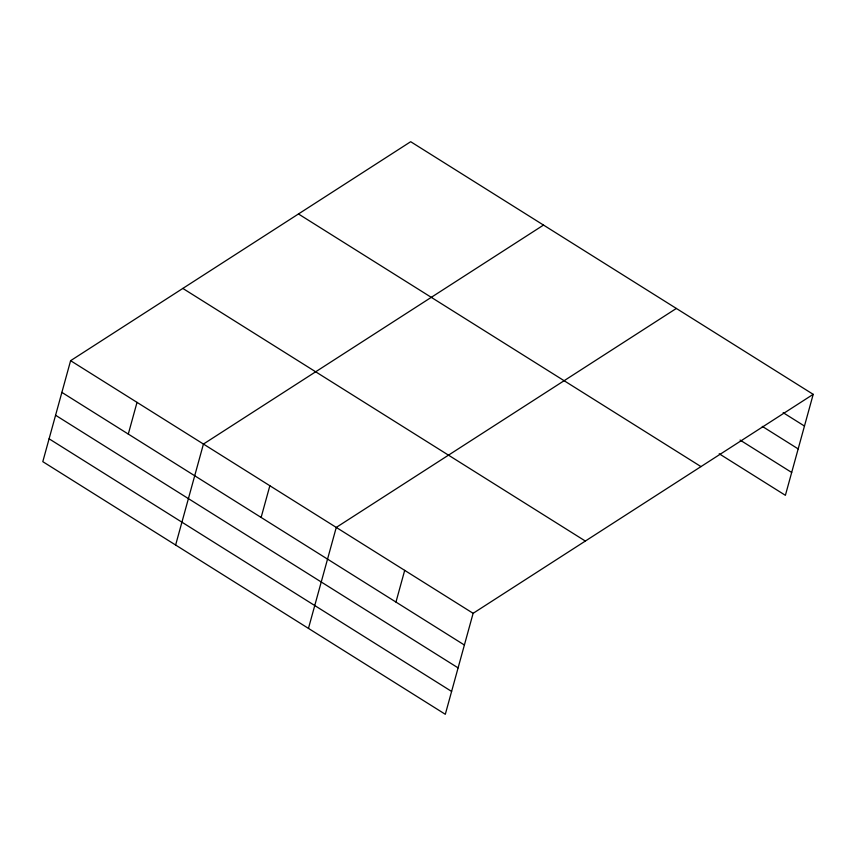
<?xml version="1.0" encoding="UTF-8"?>
<svg xmlns="http://www.w3.org/2000/svg" width="856" height="856" viewBox="0 0 856 856"><rect width="100%" height="100%" fill="white"/><g stroke="black" fill="none" stroke-linecap="round" stroke-linejoin="round"><path stroke-width="1.28" d="M70.609 360.686L42.8 461.662L445.313 714.289L473.122 613.313L813.2 394.338L410.687 141.711L70.609 360.686L473.122 613.313M128.293 434.078L137.024 402.374M175.63 545.026L203.439 444.05L543.517 225.075M261.123 517.441L269.854 485.737M308.46 628.39L336.269 527.414L676.347 308.449M395.964 602.078L404.695 570.363M813.2 394.338L785.391 495.314L719.201 453.776M783.154 412.678L804.469 426.053M762.279 426.374L798.167 448.908M740.087 440.07L791.682 472.459M298.466 213.979L700.978 466.606M182.842 288.429L585.354 541.056M61.878 392.39L464.391 645.017M55.587 415.256L458.099 667.883M49.092 438.807L451.604 691.434"/></g></svg>
